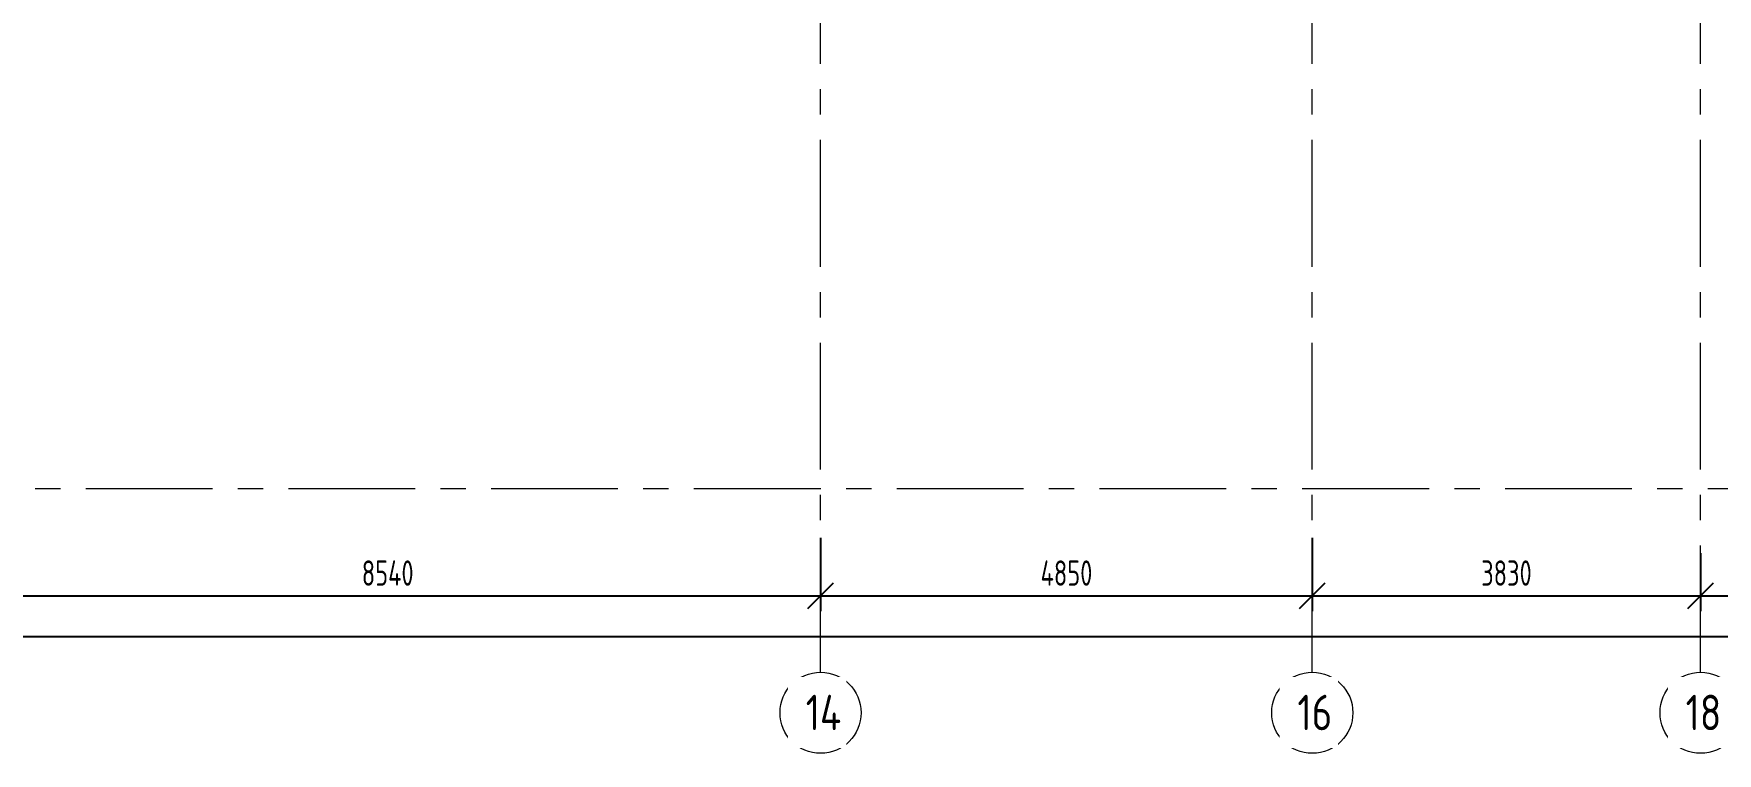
# Model space of a CAD drawing. Header units: millimetres. Extents: x -13407 to 95998, y -2719 to 109387.
# Drawn here: x 34923 to 51530, y -2719 to 4380 of the extents above; entities that cross this region are included whole.
import ezdxf

# ---------------------------------------------------------------- set-up
doc = ezdxf.new("R2010")
doc.units = ezdxf.units.MM
doc.linetypes.add('CENTER', pattern=[2, 1.25, -0.25, 0.25, -0.25])
doc.layers.add('АР_Оси', color=193, linetype='Continuous', lineweight=9)
doc.layers.add('АР_Оси размеры', color=164, linetype='Continuous', lineweight=9)
doc.styles.add('ГОСТ 2.304', font='isocpeur.ttf', dxfattribs={"width": 0.7})
doc.dimstyles.new('СПДС', dxfattribs={"dimscale": 100, "dimtxt": 2.5, "dimasz": 2.5, "dimexe": 1.5, "dimexo": 0, "dimgap": 1, "dimtad": 1, "dimdec": 0, "dimrnd": 1, "dimtxsty": 'ГОСТ 2.304', "dimblk": 'OBLIQUE', "dimcen": 2.5, "dimdle": 1.5, "dimadec": 0, "dimazin": 2, "dimtfac": 0.75, "dimtdec": 0, "dimtmove": 1, "dimatfit": 3, "dimfxl": 1, "dimtolj": 1, "dimarcsym": 1})

# ---------------------------------------------------------------- blocks, each defined once
blk = doc.blocks.new('_Oblique')
at = {"color": 253, "linetype": 'ByBlock', "lineweight": -2}
blk.add_line((-0.5, -0.5), (0.5, 0.5), dxfattribs=at)
blk = doc.blocks.new('*D308')
at = {"layer": 'АР_Оси размеры', "color": 253, "lineweight": -2, "ltscale": 100, "transparency": 16777216}
for p, q in [((34145, -325), (34145, -1316)), ((42685, -592), (42685, -1316)), ((33995, -1166), (42835, -1166))]:
    blk.add_line(p, q, dxfattribs=at)
at = {"layer": 'АР_Оси размеры', "color": 253, "lineweight": -2, "ltscale": 100, "transparency": 16777216, "xscale": 250, "yscale": 250, "zscale": 250, "rotation": 180}
blk.add_blockref('_Oblique', (34145, -1166), dxfattribs=at)
at = {"layer": 'АР_Оси размеры', "color": 253, "lineweight": -2, "ltscale": 100, "transparency": 16777216, "xscale": 250, "yscale": 250, "zscale": 250}
blk.add_blockref('_Oblique', (42685, -1166), dxfattribs=at)
at = {"layer": 'АР_Оси размеры', "color": 253, "ltscale": 100, "transparency": 16777216, "insert": (38415, -941), "char_height": 250, "attachment_point": 5, "style": 'ГОСТ 2.304'}
blk.add_mtext('\\A1;8540', dxfattribs=at)
blk = doc.blocks.new('*D309')
at = {"layer": 'АР_Оси размеры', "color": 253, "lineweight": -2, "ltscale": 100, "transparency": 16777216}
for p, q in [((47535, -592), (47535, -1316)), ((51365, -744), (51365, -1316)), ((47385, -1166), (51515, -1166))]:
    blk.add_line(p, q, dxfattribs=at)
at = {"layer": 'АР_Оси размеры', "color": 253, "lineweight": -2, "ltscale": 100, "transparency": 16777216, "xscale": 250, "yscale": 250, "zscale": 250, "rotation": 180}
blk.add_blockref('_Oblique', (47535, -1166), dxfattribs=at)
at = {"layer": 'АР_Оси размеры', "color": 253, "lineweight": -2, "ltscale": 100, "transparency": 16777216, "xscale": 250, "yscale": 250, "zscale": 250}
blk.add_blockref('_Oblique', (51365, -1166), dxfattribs=at)
at = {"layer": 'АР_Оси размеры', "color": 253, "ltscale": 100, "transparency": 16777216, "insert": (49450, -941), "char_height": 250, "attachment_point": 5, "style": 'ГОСТ 2.304'}
blk.add_mtext('\\A1;3830', dxfattribs=at)
blk = doc.blocks.new('*D310')
at = {"layer": 'АР_Оси размеры', "color": 253, "lineweight": -2, "ltscale": 100, "transparency": 16777216}
for p, q in [((51365, -744), (51365, -1316)), ((55515, -744), (55515, -1316)), ((51215, -1166), (55665, -1166))]:
    blk.add_line(p, q, dxfattribs=at)
at = {"layer": 'АР_Оси размеры', "color": 253, "lineweight": -2, "ltscale": 100, "transparency": 16777216, "xscale": 250, "yscale": 250, "zscale": 250, "rotation": 180}
blk.add_blockref('_Oblique', (51365, -1166), dxfattribs=at)
at = {"layer": 'АР_Оси размеры', "color": 253, "lineweight": -2, "ltscale": 100, "transparency": 16777216, "xscale": 250, "yscale": 250, "zscale": 250}
blk.add_blockref('_Oblique', (55515, -1166), dxfattribs=at)
at = {"layer": 'АР_Оси размеры', "color": 253, "ltscale": 100, "transparency": 16777216, "insert": (53440, -941), "char_height": 250, "attachment_point": 5, "style": 'ГОСТ 2.304'}
blk.add_mtext('\\A1;4150', dxfattribs=at)
blk = doc.blocks.new('*D318')
at = {"layer": 'АР_Оси размеры', "color": 253, "lineweight": -2, "ltscale": 100, "transparency": 16777216}
for p, q in [((42685, -592), (42685, -1316)), ((47535, -592), (47535, -1316)), ((42535, -1166), (47685, -1166))]:
    blk.add_line(p, q, dxfattribs=at)
at = {"layer": 'АР_Оси размеры', "color": 253, "lineweight": -2, "ltscale": 100, "transparency": 16777216, "xscale": 250, "yscale": 250, "zscale": 250, "rotation": 180}
blk.add_blockref('_Oblique', (42685, -1166), dxfattribs=at)
at = {"layer": 'АР_Оси размеры', "color": 253, "lineweight": -2, "ltscale": 100, "transparency": 16777216, "xscale": 250, "yscale": 250, "zscale": 250}
blk.add_blockref('_Oblique', (47535, -1166), dxfattribs=at)
at = {"layer": 'АР_Оси размеры', "color": 253, "ltscale": 100, "transparency": 16777216, "insert": (45110, -941), "char_height": 250, "attachment_point": 5, "style": 'ГОСТ 2.304'}
blk.add_mtext('\\A1;4850', dxfattribs=at)
blk = doc.blocks.new('*D298')
at = {"layer": 'АР_Оси размеры', "color": 253, "lineweight": -2, "ltscale": 100, "transparency": 16777216}
for p, q in [((0, -1894), (0, -1418)), ((68415, -1894), (68415, -1418)), ((-150, -1568), (68565, -1568))]:
    blk.add_line(p, q, dxfattribs=at)
at = {"layer": 'АР_Оси размеры', "color": 253, "lineweight": -2, "ltscale": 100, "transparency": 16777216, "xscale": 250, "yscale": 250, "zscale": 250, "rotation": 180}
blk.add_blockref('_Oblique', (0, -1568), dxfattribs=at)
at = {"layer": 'АР_Оси размеры', "color": 253, "lineweight": -2, "ltscale": 100, "transparency": 16777216, "xscale": 250, "yscale": 250, "zscale": 250}
blk.add_blockref('_Oblique', (68415, -1568), dxfattribs=at)
at = {"layer": 'АР_Оси размеры', "color": 253, "ltscale": 100, "transparency": 16777216, "insert": (34208, -1343), "char_height": 250, "attachment_point": 5, "style": 'ГОСТ 2.304'}
blk.add_mtext('\\A1;68415', dxfattribs=at)

msp = doc.modelspace()

# ---------------------------------------------------------------- linework, layer by layer
at = {"layer": 'АР_Оси', "color": 253, "linetype": 'CENTER', "ltscale": 1000}
for p, q in [((42685, -1919.1), (42685, 32388.4)), ((47535, -1919.1), (47535, 32388.4)), ((51365, -1919.1), (51365, 32388.4)), ((-12563.8, -107.8), (71033.4, -107.8))]:
    msp.add_line(p, q, dxfattribs=at)
at = {"layer": 'АР_Оси', "color": 253, "ltscale": 0.5}
for centre in [(42685, -2319.1), (47535, -2319.1), (51365, -2319.1)]:
    msp.add_circle(centre, 400, dxfattribs=at)

# ---------------------------------------------------------------- dimensions: what is measured, and where the dimension line sits
at = {"layer": 'АР_Оси размеры', "color": 253, "ltscale": 100}
for base, p1, p2, picture, middle in [((42685, -1166.4), (34145, -324.6), (42685, -592.5), '*D308', (38415, -941.4)), ((47535, -1166.4), (42685, -592.5), (47535, -592.5), '*D318', (45110, -941.4)), ((51365, -1166.4), (47535, -592.5), (51365, -744.3), '*D309', (49450, -941.4)), ((55515, -1166.4), (51365, -744.3), (55515, -744.3), '*D310', (53440, -941.4))]:
    dim = msp.add_linear_dim(base=base, p1=p1, p2=p2, dimstyle='СПДС', override={"dimclrd": 253, "dimclre": 253, "dimclrt": 253}, dxfattribs=at)
    dim.commit()
    dim.dimension.update_dxf_attribs({"geometry": picture, "text_midpoint": middle})

# ---------------------------------------------------------------- next in the draw order: texts
at = {"layer": 'АР_Оси', "color": 253, "char_height": 350, "attachment_point": 1, "line_spacing_factor": 1.149209, "style": 'ГОСТ 2.304', "bg_fill": 2}
for s, insert, width in [('{\\W0.8;14}', (42538.4, -2141.3), 224.236), ('{\\W0.8;16}', (47388.4, -2141.3), 224.236), ('{\\W0.8;18}', (51217.5, -2141.3), 258.628)]:
    msp.add_mtext(s, dxfattribs=dict(at, insert=insert, width=width))

# ---------------------------------------------------------------- next in the draw order: dimensions: what is measured, and where the dimension line sits
at = {"layer": 'АР_Оси размеры', "color": 253, "ltscale": 100}
dim = msp.add_linear_dim(base=(68415, -1568.5), p1=(0, -1894.1), p2=(68415, -1894.1), dimstyle='СПДС', override={"dimclrd": 253, "dimclre": 253, "dimclrt": 253}, dxfattribs=at)
dim.commit()
dim.dimension.update_dxf_attribs({"geometry": '*D298', "text_midpoint": (34207.5, -1343.5)})

doc.saveas('drawing.dxf')
